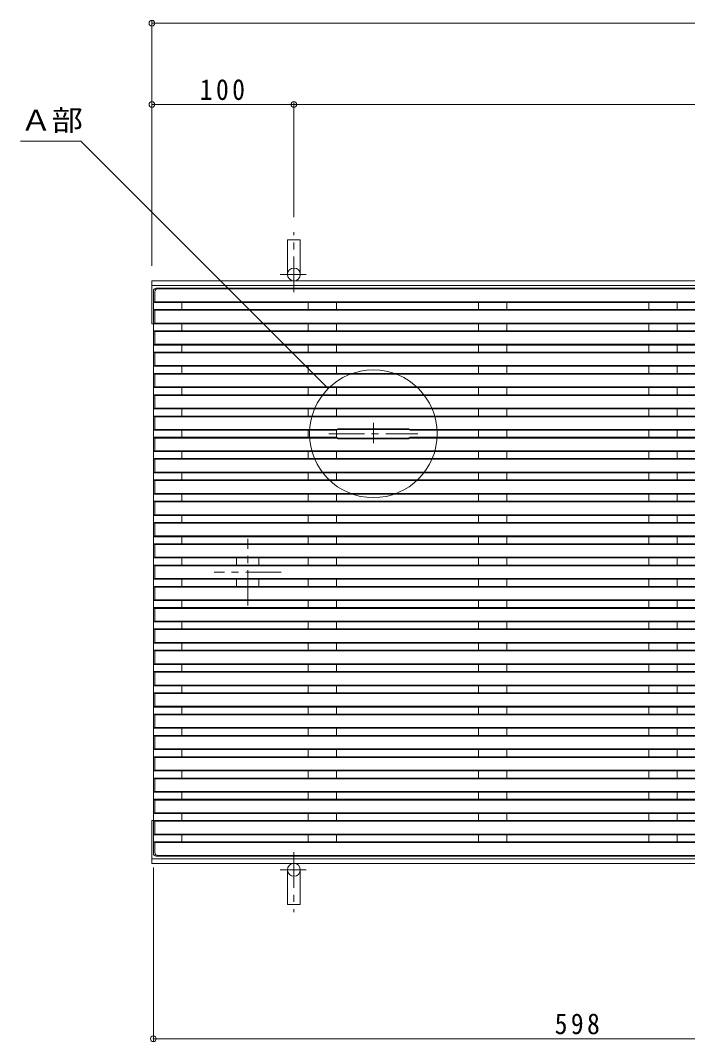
# Model space of a CAD drawing. Units: millimetres at full size, sheet at 1:5; details may follow other scales. Extents: x -1291 to 1380, y -976 to 962.
# Drawn here: x -1291 to -821, y -179 to 540 of the extents above; entities that cross this region are included whole.
import ezdxf
from ezdxf.enums import TextEntityAlignment as Align

# ---------------------------------------------------------------- set-up
doc = ezdxf.new("R2010")
doc.units = ezdxf.units.MM
doc.header["$LTSCALE"] = 5
doc.header["$PDMODE"] = 32
doc.header["$PDSIZE"] = 4
doc.linetypes.add('CHAIN1', pattern=[8, 5, -1, 1, -1])
doc.linetypes.add('DASHED3', pattern=[4, 3, -1])
for name, color, linetype, lineweight in [('E-0', 7, 'CHAIN1', 9), ('E-1', 2, 'Continuous', 9), ('E-2', 3, 'Continuous', 9), ('E-4', 7, 'Continuous', 9), ('E-5', 7, 'Continuous', 9), ('E-6', 6, 'Continuous', 9)]:
    doc.layers.add(name, color=color, linetype=linetype, lineweight=lineweight)
doc.styles.add('ＭＳ ゴシック', font='')
doc.styles.get('ＭＳ ゴシック').set_extended_font_data('MS Gothic')

msp = doc.modelspace()

# ---------------------------------------------------------------- linework, layer by layer
at = {"layer": 'E-0'}
for p, q in [((-1042.698, 242.44), (-1042.698, 256.757)), ((-1074.01, 249.077), (-1011.385, 249.077))]:
    msp.add_line(p, q, dxfattribs=at)
at = {"layer": 'E-1', "linetype": 'CHAIN1'}
for p, q in [((-1098.698, 348.912), (-1098.698, 391.164)), ((-1108.405, 361.277), (-1089.934, 361.277)), ((-1098.698, -45.757), (-1098.698, -88.009)), ((-1108.405, -58.122), (-1089.934, -58.122))]:
    msp.add_line(p, q, dxfattribs=at)
at = {"layer": 'E-1'}
for p, q in [((-1094.198, 361.277), (-1094.198, 385.778)), ((-298.698, 356.777), (-1198.698, 356.777)), ((-1198.698, 326.577), (-1198.698, 356.777)), ((-298.698, 353.577), (-1198.698, 353.577)), ((-1198.698, -53.623), (-1198.698, -23.423)), ((-298.698, -50.423), (-1198.698, -50.423)), ((-298.698, -53.623), (-1198.698, -53.623)), ((-1094.198, -58.122), (-1094.198, -82.623))]:
    msp.add_line(p, q, dxfattribs=at)
at = {"layer": 'E-1', "linetype": 'DASHED3'}
for p, q in [((-392.698, 326.577), (-1198.698, 326.577)), ((-392.698, -23.423), (-1198.698, -23.423))]:
    msp.add_line(p, q, dxfattribs=at)
at = {"layer": 'E-1'}
for points in [[(-1103.198, 361.277), (-1103.198, 385.778), (-1094.198, 385.778)], [(-1103.198, -58.122), (-1103.198, -82.623), (-1094.198, -82.623)]]:
    msp.add_lwpolyline(points, dxfattribs=at)
for centre in [(-1098.698, 361.277), (-1098.698, -58.122)]:
    msp.add_circle(centre, 4.5, dxfattribs=at)
at = {"layer": 'E-2'}
for p, q in [((-1197.698, -46.423), (-1197.698, 349.577)), ((-1196.698, 349.077), (-1196.698, 342.077)), ((-1195.698, 351.577), (-601.698, 351.577)), ((-1194.698, 351.077), (-602.698, 351.077)), ((-1196.698, 342.077), (-1197.698, 341.577)), ((-599.698, 341.577), (-1197.698, 341.577)), ((-1196.698, 342.077), (-600.698, 342.077)), ((-1177.698, 336.577), (-1177.698, 341.577)), ((-1088.698, 336.577), (-1088.698, 341.577)), ((-1068.698, 336.577), (-1068.698, 341.577)), ((-968.698, 336.577), (-968.698, 341.577)), ((-948.698, 336.577), (-948.698, 341.577)), ((-848.698, 336.577), (-848.698, 341.577)), ((-828.698, 336.577), (-828.698, 341.577)), ((-599.698, 336.577), (-1197.698, 336.577)), ((-1196.698, 336.077), (-1197.698, 336.577)), ((-600.698, 336.077), (-1196.698, 336.077)), ((-1196.698, 327.077), (-1196.698, 336.077)), ((-1196.698, 327.077), (-1197.698, 326.577)), ((-599.698, 326.577), (-1197.698, 326.577)), ((-1196.698, 327.077), (-600.698, 327.077)), ((-1177.698, 321.577), (-1177.698, 326.577)), ((-1088.698, 321.577), (-1088.698, 326.577)), ((-1068.698, 321.577), (-1068.698, 326.577)), ((-968.698, 321.577), (-968.698, 326.577)), ((-948.698, 321.577), (-948.698, 326.577)), ((-848.698, 321.577), (-848.698, 326.577)), ((-828.698, 321.577), (-828.698, 326.577)), ((-1197.698, 321.577), (-599.698, 321.577)), ((-1196.698, 321.077), (-1197.698, 321.577)), ((-600.698, 321.077), (-1196.698, 321.077)), ((-1196.698, 312.077), (-1196.698, 321.077)), ((-1196.698, 312.077), (-1197.698, 311.577)), ((-599.698, 311.577), (-1197.698, 311.577)), ((-1196.698, 312.077), (-600.698, 312.077)), ((-1177.698, 311.577), (-1177.698, 306.577)), ((-1088.698, 311.577), (-1088.698, 306.577)), ((-1068.698, 311.577), (-1068.698, 306.577)), ((-968.698, 311.577), (-968.698, 306.577)), ((-948.698, 311.577), (-948.698, 306.577)), ((-848.698, 311.577), (-848.698, 306.577)), ((-828.698, 311.577), (-828.698, 306.577)), ((-599.698, 306.577), (-1197.698, 306.577)), ((-1196.698, 306.077), (-1197.698, 306.577)), ((-1196.698, 297.077), (-1196.698, 306.077)), ((-600.698, 306.077), (-1196.698, 306.077)), ((-1196.698, 297.077), (-1197.698, 296.577)), ((-1197.698, 296.577), (-600.698, 296.577)), ((-1196.698, 297.077), (-600.698, 297.077)), ((-1177.698, 291.577), (-1177.698, 296.577)), ((-1088.698, 291.577), (-1088.698, 296.577)), ((-1068.698, 291.577), (-1068.698, 296.577)), ((-968.698, 291.577), (-968.698, 296.577)), ((-948.698, 291.577), (-948.698, 296.577)), ((-848.698, 291.577), (-848.698, 296.577)), ((-828.698, 291.577), (-828.698, 296.577)), ((-599.698, 291.577), (-1197.698, 291.577)), ((-1196.698, 291.077), (-1197.698, 291.577)), ((-600.698, 291.077), (-1196.698, 291.077)), ((-1196.698, 282.077), (-1196.698, 291.077)), ((-1196.698, 282.077), (-1197.698, 281.577)), ((-599.698, 281.577), (-1197.698, 281.577)), ((-1196.698, 282.077), (-600.698, 282.077)), ((-1177.698, 276.577), (-1177.698, 281.577)), ((-1088.698, 276.577), (-1088.698, 281.577)), ((-1068.698, 276.577), (-1068.698, 281.577)), ((-968.698, 276.577), (-968.698, 281.577)), ((-948.698, 276.577), (-948.698, 281.577)), ((-848.698, 276.577), (-848.698, 281.577)), ((-828.698, 276.577), (-828.698, 281.577)), ((-1197.698, 276.577), (-599.698, 276.577)), ((-1196.698, 276.077), (-1197.698, 276.577)), ((-600.698, 276.077), (-1196.698, 276.077)), ((-1196.698, 267.077), (-1196.698, 276.077)), ((-1196.698, 267.077), (-1197.698, 266.577)), ((-599.698, 266.577), (-1197.698, 266.577)), ((-1196.698, 267.077), (-600.698, 267.077)), ((-1177.698, 266.577), (-1177.698, 261.577)), ((-1088.698, 266.577), (-1088.698, 261.577)), ((-1068.698, 266.577), (-1068.698, 261.577)), ((-968.698, 266.577), (-968.698, 261.577)), ((-948.698, 266.577), (-948.698, 261.577)), ((-848.698, 266.577), (-848.698, 261.577)), ((-828.698, 266.577), (-828.698, 261.577)), ((-1196.698, 261.077), (-1197.698, 261.577)), ((-599.698, 261.577), (-1197.698, 261.577)), ((-1196.698, 252.077), (-1196.698, 261.077)), ((-600.698, 261.077), (-1196.698, 261.077)), ((-1196.698, 252.077), (-1197.698, 251.577)), ((-1068.693, 252.08), (-1196.698, 252.08)), ((-1068.693, 252.08), (-1067.698, 252.577)), ((-1068.693, 251.58), (-1067.698, 252.077)), ((-1017.698, 252.577), (-1067.698, 252.577)), ((-1017.698, 252.077), (-1067.698, 252.077)), ((-1016.698, 252.077), (-1017.698, 252.577)), ((-1016.698, 251.577), (-1017.698, 252.077)), ((-1016.698, 252.077), (-600.698, 252.077)), ((-1197.698, 251.577), (-1068.698, 251.577)), ((-1196.698, 246.077), (-1197.698, 246.577)), ((-1068.698, 246.577), (-1197.698, 246.577)), ((-1196.698, 237.077), (-1196.698, 246.077)), ((-1068.698, 246.077), (-1196.698, 246.077)), ((-1177.698, 246.577), (-1177.698, 251.577)), ((-1088.698, 246.577), (-1088.698, 251.577)), ((-1068.703, 246.58), (-1067.703, 246.08)), ((-1068.703, 246.08), (-1067.698, 245.577)), ((-1068.698, 246.577), (-1068.698, 251.58)), ((-1017.693, 246.08), (-1067.703, 246.08)), ((-1017.698, 246.077), (-1067.698, 246.077)), ((-1017.698, 245.577), (-1067.698, 245.577)), ((-1016.698, 246.577), (-1017.698, 246.077)), ((-1016.698, 246.077), (-1017.698, 245.577)), ((-600.698, 246.077), (-1017.193, 246.077)), ((-1016.698, 251.577), (-600.698, 251.577)), ((-599.698, 246.577), (-1016.698, 246.577)), ((-968.698, 246.577), (-968.698, 251.577)), ((-948.698, 246.577), (-948.698, 251.577)), ((-848.698, 246.577), (-848.698, 251.577)), ((-828.698, 246.577), (-828.698, 251.577)), ((-1196.698, 237.077), (-1197.698, 236.577)), ((-599.698, 236.577), (-1197.698, 236.577)), ((-1197.698, 231.577), (-599.698, 231.577)), ((-1196.698, 231.077), (-1197.698, 231.577)), ((-1196.698, 237.077), (-600.698, 237.077)), ((-600.698, 231.077), (-1196.698, 231.077)), ((-1196.698, 222.077), (-1196.698, 231.077)), ((-1177.698, 231.577), (-1177.698, 236.577)), ((-1088.698, 231.577), (-1088.698, 236.577)), ((-1068.698, 231.577), (-1068.698, 236.577)), ((-968.698, 231.577), (-968.698, 236.577)), ((-948.698, 231.577), (-948.698, 236.577)), ((-848.698, 231.577), (-848.698, 236.577)), ((-828.698, 231.577), (-828.698, 236.577)), ((-1196.698, 222.077), (-1197.698, 221.577)), ((-599.698, 221.577), (-1197.698, 221.577)), ((-599.698, 216.577), (-1197.698, 216.577)), ((-1196.698, 216.077), (-1197.698, 216.577)), ((-1196.698, 222.077), (-600.698, 222.077)), ((-1196.698, 207.077), (-1196.698, 216.077)), ((-600.698, 216.077), (-1196.698, 216.077)), ((-1177.698, 221.577), (-1177.698, 216.577)), ((-1088.698, 221.577), (-1088.698, 216.577)), ((-1068.698, 221.577), (-1068.698, 216.577)), ((-968.698, 221.577), (-968.698, 216.577)), ((-948.698, 221.577), (-948.698, 216.577)), ((-848.698, 221.577), (-848.698, 216.577)), ((-828.698, 221.577), (-828.698, 216.577)), ((-1196.698, 207.077), (-1197.698, 206.577)), ((-1197.698, 206.577), (-600.698, 206.577)), ((-599.698, 201.577), (-1197.698, 201.577)), ((-1196.698, 201.077), (-1197.698, 201.577)), ((-1196.698, 207.077), (-600.698, 207.077)), ((-1177.698, 201.577), (-1177.698, 206.577)), ((-1088.698, 201.577), (-1088.698, 206.577)), ((-1068.698, 201.577), (-1068.698, 206.577)), ((-968.698, 201.577), (-968.698, 206.577)), ((-948.698, 201.577), (-948.698, 206.577)), ((-848.698, 201.577), (-848.698, 206.577)), ((-828.698, 201.577), (-828.698, 206.577)), ((-600.698, 201.077), (-1196.698, 201.077)), ((-1196.698, 192.077), (-1196.698, 201.077)), ((-1196.698, 192.077), (-1197.698, 191.577)), ((-599.698, 191.577), (-1197.698, 191.577)), ((-1196.698, 192.077), (-600.698, 192.077)), ((-1177.698, 186.577), (-1177.698, 191.577)), ((-1088.698, 186.577), (-1088.698, 191.577)), ((-1068.698, 186.577), (-1068.698, 191.577)), ((-968.698, 186.577), (-968.698, 191.577)), ((-948.698, 186.577), (-948.698, 191.577)), ((-848.698, 186.577), (-848.698, 191.577)), ((-828.698, 186.577), (-828.698, 191.577)), ((-1197.698, 186.577), (-599.698, 186.577)), ((-1196.698, 186.077), (-1197.698, 186.577)), ((-600.698, 186.077), (-1196.698, 186.077)), ((-1196.698, 177.077), (-1196.698, 186.077)), ((-1196.698, 177.077), (-1197.698, 176.577)), ((-599.698, 176.577), (-1197.698, 176.577)), ((-1196.698, 177.077), (-600.698, 177.077)), ((-1177.698, 176.577), (-1177.698, 171.577)), ((-1088.698, 176.577), (-1088.698, 171.577)), ((-1068.698, 176.577), (-1068.698, 171.577)), ((-968.698, 176.577), (-968.698, 171.577)), ((-948.698, 176.577), (-948.698, 171.577)), ((-848.698, 176.577), (-848.698, 171.577)), ((-828.698, 176.577), (-828.698, 171.577)), ((-599.698, 171.577), (-1197.698, 171.577)), ((-1196.698, 171.077), (-1197.698, 171.577)), ((-1196.698, 162.077), (-1196.698, 171.077)), ((-600.698, 171.077), (-1196.698, 171.077)), ((-1196.698, 162.077), (-1197.698, 161.577)), ((-1197.698, 161.577), (-600.698, 161.577)), ((-1196.698, 162.077), (-600.698, 162.077)), ((-1177.698, 156.577), (-1177.698, 161.577)), ((-1088.698, 156.577), (-1088.698, 161.577)), ((-1068.698, 156.577), (-1068.698, 161.577)), ((-968.698, 156.577), (-968.698, 161.577)), ((-948.698, 156.577), (-948.698, 161.577)), ((-848.698, 156.577), (-848.698, 161.577)), ((-828.698, 156.577), (-828.698, 161.577)), ((-599.698, 156.577), (-1197.698, 156.577)), ((-1196.698, 156.077), (-1197.698, 156.577)), ((-600.698, 156.077), (-1196.698, 156.077)), ((-1196.698, 147.077), (-1196.698, 156.077)), ((-1196.698, 147.077), (-1197.698, 146.577)), ((-599.698, 146.577), (-1197.698, 146.577)), ((-1196.698, 147.077), (-600.698, 147.077)), ((-1177.698, 141.577), (-1177.698, 146.577)), ((-1088.698, 141.577), (-1088.698, 146.577)), ((-1068.698, 141.577), (-1068.698, 146.577)), ((-968.698, 141.577), (-968.698, 146.577)), ((-948.698, 141.577), (-948.698, 146.577)), ((-848.698, 141.577), (-848.698, 146.577)), ((-828.698, 141.577), (-828.698, 146.577)), ((-1197.698, 141.577), (-599.698, 141.577)), ((-1196.698, 141.077), (-1197.698, 141.577)), ((-600.698, 141.077), (-1196.698, 141.077)), ((-1196.698, 132.077), (-1196.698, 141.077)), ((-1196.698, 132.077), (-1197.698, 131.577)), ((-599.698, 131.577), (-1197.698, 131.577)), ((-1196.698, 132.077), (-600.698, 132.077)), ((-1177.698, 131.577), (-1177.698, 126.577)), ((-1088.698, 131.577), (-1088.698, 126.577)), ((-1068.698, 131.577), (-1068.698, 126.577)), ((-968.698, 131.577), (-968.698, 126.577)), ((-948.698, 131.577), (-948.698, 126.577)), ((-848.698, 131.577), (-848.698, 126.577)), ((-828.698, 131.577), (-828.698, 126.577)), ((-599.698, 126.577), (-1197.698, 126.577)), ((-1196.698, 126.077), (-1197.698, 126.577)), ((-1196.698, 117.077), (-1196.698, 126.077)), ((-600.698, 126.077), (-1196.698, 126.077)), ((-1196.698, 117.077), (-1197.698, 116.577)), ((-1197.698, 116.577), (-600.698, 116.577)), ((-1196.698, 117.077), (-600.698, 117.077)), ((-1177.698, 111.577), (-1177.698, 116.577)), ((-1088.698, 111.577), (-1088.698, 116.577)), ((-1068.698, 111.577), (-1068.698, 116.577)), ((-968.698, 111.577), (-968.698, 116.577)), ((-948.698, 111.577), (-948.698, 116.577)), ((-848.698, 111.577), (-848.698, 116.577)), ((-828.698, 111.577), (-828.698, 116.577)), ((-599.698, 111.577), (-1197.698, 111.577)), ((-1196.698, 111.077), (-1197.698, 111.577)), ((-600.698, 111.077), (-1196.698, 111.077)), ((-1196.698, 102.077), (-1196.698, 111.077)), ((-1196.698, 102.077), (-1197.698, 101.577)), ((-599.698, 101.577), (-1197.698, 101.577)), ((-1196.698, 102.077), (-600.698, 102.077)), ((-1177.698, 96.577), (-1177.698, 101.577)), ((-1088.698, 96.577), (-1088.698, 101.577)), ((-1068.698, 96.577), (-1068.698, 101.577)), ((-968.698, 96.577), (-968.698, 101.577)), ((-948.698, 96.577), (-948.698, 101.577)), ((-848.698, 96.577), (-848.698, 101.577)), ((-828.698, 96.577), (-828.698, 101.577)), ((-1197.698, 96.577), (-599.698, 96.577)), ((-1196.698, 96.077), (-1197.698, 96.577)), ((-600.698, 96.077), (-1196.698, 96.077)), ((-1196.698, 87.077), (-1196.698, 96.077)), ((-1196.698, 87.077), (-1197.698, 86.577)), ((-599.698, 86.577), (-1197.698, 86.577)), ((-1196.698, 87.077), (-600.698, 87.077)), ((-1177.698, 86.577), (-1177.698, 81.577)), ((-1088.698, 86.577), (-1088.698, 81.577)), ((-1068.698, 86.577), (-1068.698, 81.577)), ((-968.698, 86.577), (-968.698, 81.577)), ((-948.698, 86.577), (-948.698, 81.577)), ((-848.698, 86.577), (-848.698, 81.577)), ((-828.698, 86.577), (-828.698, 81.577)), ((-599.698, 81.577), (-1197.698, 81.577)), ((-1196.698, 81.077), (-1197.698, 81.577)), ((-1196.698, 72.077), (-1196.698, 81.077)), ((-600.698, 81.077), (-1196.698, 81.077)), ((-1196.698, 72.077), (-1197.698, 71.577)), ((-1196.698, 72.077), (-600.698, 72.077)), ((-1197.698, 71.577), (-600.698, 71.577)), ((-1196.698, 66.077), (-1197.698, 66.577)), ((-599.698, 66.577), (-1197.698, 66.577)), ((-1196.698, 57.077), (-1196.698, 66.077)), ((-600.698, 66.077), (-1196.698, 66.077)), ((-1177.698, 66.577), (-1177.698, 71.577)), ((-1088.698, 66.577), (-1088.698, 71.577)), ((-1068.698, 66.577), (-1068.698, 71.577)), ((-968.698, 66.577), (-968.698, 71.577)), ((-948.698, 66.577), (-948.698, 71.577)), ((-848.698, 66.577), (-848.698, 71.577)), ((-828.698, 66.577), (-828.698, 71.577)), ((-1196.698, 57.077), (-1197.698, 56.577)), ((-780.698, 56.577), (-1197.698, 56.577)), ((-1196.698, 51.077), (-1197.698, 51.577)), ((-1197.698, 51.577), (-780.698, 51.577)), ((-1196.698, 42.077), (-1196.698, 51.077)), ((-780.698, 51.077), (-1196.698, 51.077)), ((-1177.698, 51.577), (-1177.698, 56.577)), ((-1088.698, 51.577), (-1088.698, 56.577)), ((-1068.698, 51.577), (-1068.698, 56.577)), ((-968.698, 51.577), (-968.698, 56.577)), ((-948.698, 51.577), (-948.698, 56.577)), ((-848.698, 51.577), (-848.698, 56.577)), ((-828.698, 51.577), (-828.698, 56.577)), ((-1196.698, 42.077), (-1197.698, 41.577)), ((-599.698, 41.577), (-1197.698, 41.577)), ((-599.698, 36.577), (-1197.698, 36.577)), ((-1196.698, 36.077), (-1197.698, 36.577)), ((-1196.698, 42.077), (-600.698, 42.077)), ((-1196.698, 27.077), (-1196.698, 36.077)), ((-600.698, 36.077), (-1196.698, 36.077)), ((-1177.698, 41.577), (-1177.698, 36.577)), ((-1088.698, 41.577), (-1088.698, 36.577)), ((-1068.698, 41.577), (-1068.698, 36.577)), ((-968.698, 41.577), (-968.698, 36.577)), ((-948.698, 41.577), (-948.698, 36.577)), ((-848.698, 41.577), (-848.698, 36.577)), ((-828.698, 41.577), (-828.698, 36.577)), ((-1196.698, 27.077), (-1197.698, 26.577)), ((-1197.698, 26.577), (-600.698, 26.577)), ((-1196.698, 27.077), (-600.698, 27.077)), ((-1177.698, 21.577), (-1177.698, 26.577)), ((-1088.698, 21.577), (-1088.698, 26.577)), ((-1068.698, 21.577), (-1068.698, 26.577)), ((-968.698, 21.577), (-968.698, 26.577)), ((-948.698, 21.577), (-948.698, 26.577)), ((-848.698, 21.577), (-848.698, 26.577)), ((-828.698, 21.577), (-828.698, 26.577)), ((-1196.698, 21.077), (-1197.698, 21.577)), ((-599.698, 21.577), (-1197.698, 21.577)), ((-1196.698, 12.077), (-1196.698, 21.077)), ((-600.698, 21.077), (-1196.698, 21.077)), ((-1196.698, 12.077), (-1197.698, 11.577)), ((-599.698, 11.577), (-1197.698, 11.577)), ((-1196.698, 12.077), (-600.698, 12.077)), ((-1177.698, 6.577), (-1177.698, 11.577)), ((-1088.698, 6.577), (-1088.698, 11.577)), ((-1068.698, 6.577), (-1068.698, 11.577)), ((-968.698, 6.577), (-968.698, 11.577)), ((-948.698, 6.577), (-948.698, 11.577)), ((-848.698, 6.577), (-848.698, 11.577)), ((-828.698, 6.577), (-828.698, 11.577)), ((-1197.698, 6.577), (-599.698, 6.577)), ((-1196.698, 6.077), (-1197.698, 6.577)), ((-600.698, 6.077), (-1196.698, 6.077)), ((-1196.698, -2.923), (-1196.698, 6.077)), ((-1196.698, -2.923), (-1197.698, -3.423)), ((-599.698, -3.423), (-1197.698, -3.423)), ((-1196.698, -2.923), (-600.698, -2.923)), ((-1177.698, -3.423), (-1177.698, -8.423)), ((-1088.698, -3.423), (-1088.698, -8.423)), ((-1068.698, -3.423), (-1068.698, -8.423)), ((-968.698, -3.423), (-968.698, -8.423)), ((-948.698, -3.423), (-948.698, -8.423)), ((-848.698, -3.423), (-848.698, -8.423)), ((-828.698, -3.423), (-828.698, -8.423)), ((-599.698, -8.423), (-1197.698, -8.423)), ((-1196.698, -8.923), (-1197.698, -8.423)), ((-1196.698, -17.923), (-1196.698, -8.923)), ((-600.698, -8.923), (-1196.698, -8.923)), ((-1196.698, -17.923), (-1197.698, -18.423)), ((-1197.698, -18.423), (-600.698, -18.423)), ((-1196.698, -17.923), (-600.698, -17.923)), ((-1177.698, -23.423), (-1177.698, -18.423)), ((-1088.698, -23.423), (-1088.698, -18.423)), ((-1068.698, -23.423), (-1068.698, -18.423)), ((-968.698, -23.423), (-968.698, -18.423)), ((-948.698, -23.423), (-948.698, -18.423)), ((-848.698, -23.423), (-848.698, -18.423)), ((-828.698, -23.423), (-828.698, -18.423)), ((-599.698, -23.423), (-1197.698, -23.423)), ((-1196.698, -23.923), (-1197.698, -23.423)), ((-600.698, -23.923), (-1196.698, -23.923)), ((-1196.698, -32.923), (-1196.698, -23.923)), ((-1196.698, -32.923), (-1197.698, -33.423)), ((-599.698, -33.423), (-1197.698, -33.423)), ((-1196.698, -32.923), (-600.698, -32.923)), ((-1177.698, -38.423), (-1177.698, -33.423)), ((-1088.698, -38.423), (-1088.698, -33.423)), ((-1068.698, -38.423), (-1068.698, -33.423)), ((-968.698, -38.423), (-968.698, -33.423)), ((-948.698, -38.423), (-948.698, -33.423)), ((-848.698, -38.423), (-848.698, -33.423)), ((-828.698, -38.423), (-828.698, -33.423)), ((-1197.698, -38.423), (-599.698, -38.423)), ((-1196.698, -38.923), (-1197.698, -38.423)), ((-600.698, -38.923), (-1196.698, -38.923)), ((-1196.698, -45.923), (-1196.698, -38.923)), ((-1195.698, -48.423), (-601.698, -48.423)), ((-1194.698, -47.923), (-602.698, -47.923))]:
    msp.add_line(p, q, dxfattribs=at)
msp.add_lwpolyline([(-1196.698, 57.077), (-780.698, 57.077), (-779.698, 57.577)], dxfattribs=at)
for centre, start, end in [((-1195.698, 349.577), 90, 180), ((-1194.698, 349.077), 130.09273, 180), ((-1194.698, 349.077), 90, 130.09273), ((-1195.698, -46.423), 180, 270), ((-1194.698, -45.923), 180, 235.00762), ((-1194.698, -45.923), 235.00762, 270)]:
    msp.add_arc(centre, 2, start, end, dxfattribs=at)
at = {"layer": 'E-4'}
for p, q in [((-1198.698, 539.747), (-1198.698, 367.278)), ((-1198.698, 538.247), (-298.698, 538.247)), ((-1098.698, 482.52), (-1098.698, 401.664)), ((-1198.698, 481.02), (-1098.698, 481.02)), ((-1098.698, 481.02), (-498.698, 481.02)), ((-1291.339, 455.219), (-1248.839, 455.219)), ((-1197.698, -178.596), (-1197.698, -56.423)), ((-1197.698, -177.096), (-599.698, -177.096))]:
    msp.add_line(p, q, dxfattribs=at)
for p in [(-1198.698, 538.247), (-1198.698, 481.02), (-1098.698, 481.02), (-1197.698, -177.096)]:
    msp.add_point(p, dxfattribs=at)
at = {"layer": 'E-5'}
msp.add_line((-1074.518, 280.897), (-1248.839, 455.219), dxfattribs=at)
msp.add_circle((-1042.698, 249.077), 45, dxfattribs=at)
at = {"layer": 'E-6', "linetype": 'CHAIN1'}
for p, q in [((-1131.198, 128.028), (-1131.198, 175.127)), ((-1107.648, 151.577), (-1154.748, 151.577))]:
    msp.add_line(p, q, dxfattribs=at)
at = {"layer": 'E-6'}
for p, q in [((-1138.998, 156.578), (-1138.998, 161.578)), ((-1123.398, 156.578), (-1123.398, 161.578)), ((-1138.998, 141.578), (-1138.998, 146.578)), ((-1123.398, 141.578), (-1123.398, 146.578))]:
    msp.add_line(p, q, dxfattribs=at)

# ---------------------------------------------------------------- texts
at = {"layer": 'E-4', "color": 2, "style": 'ＭＳ ゴシック', "width": 1.1}
msp.add_text('Ａ部', height=14.66, dxfattribs=at).set_placement((-1291.339, 458.219), align=Align.BOTTOM_LEFT)
at = {"layer": 'E-4', "color": 2, "char_height": 14.66, "attachment_point": 7, "style": 'ＭＳ ゴシック'}
for s, insert in [('\\T1.27;\\W0.9;100', (-1164.948, 484.02)), ('\\T1.27;\\W0.9;598', (-914.948, -174.096))]:
    msp.add_mtext(s, dxfattribs=dict(at, insert=insert))

doc.saveas('drawing.dxf')
